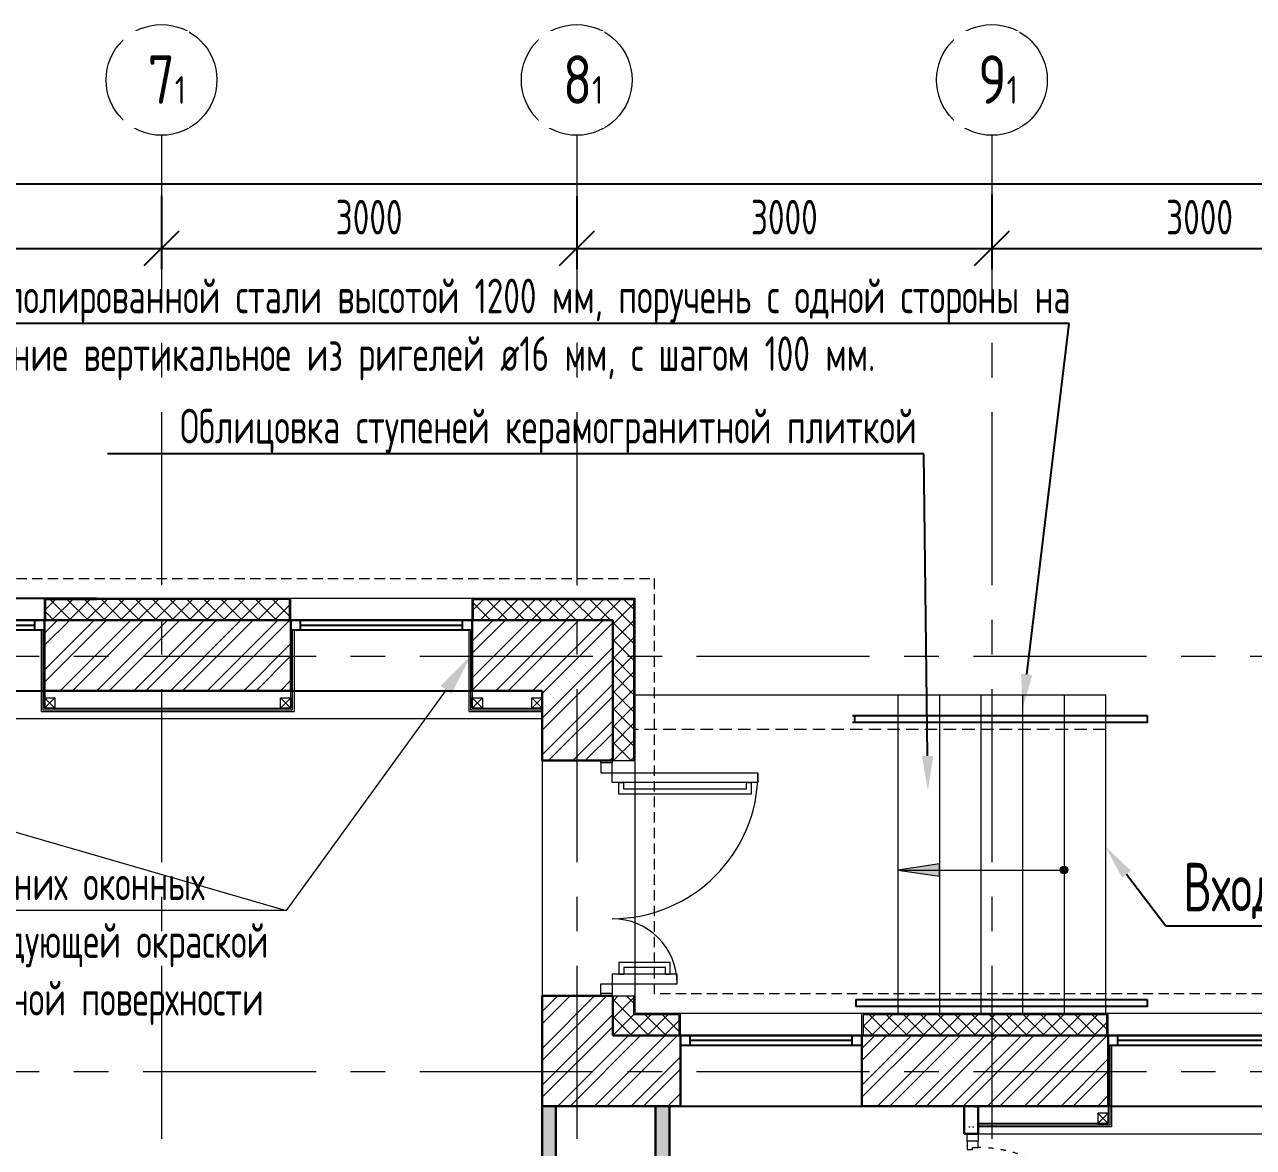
# Model space of a CAD drawing. Header units: millimetres. Extents: x -8689834 to 9419935, y 0 to 233063.
# Drawn here: x -201223 to -192345, y 127052 to 135163 of the extents above; entities that cross this region are included whole.
import ezdxf
from ezdxf import colors
from ezdxf.entities.mleader import LeaderData, LeaderLine
from ezdxf.math import Vec2, Vec3

# ---------------------------------------------------------------- set-up
doc = ezdxf.new("R2010")
doc.units = ezdxf.units.MM
doc.header["$MEASUREMENT"] = 0
for name, pattern in [('ACAD_ISO03W100', [30, 12, -18]), ('ADSK_Штрих_ш3 п1_5', [4.5, 3, -1.5]), ('CENTER', [2, 1.25, -0.25, 0.25, -0.25]), ('DASH', [0.375, 0.25, -0.125])]:
    doc.linetypes.add(name, pattern=pattern)
doc.layers.get('0').update_dxf_attribs({"color": 250, "lineweight": 9})
for name, color, linetype, lineweight in [('АР_Выноски АПР', 7, 'Continuous', 5), ('АР_Двери', 175, 'Continuous', 18), ('АР_Карниз', 22, 'Continuous', 9), ('АР_Лестницы', 250, 'Continuous', 15), ('АР_Лестницы ограждение', 94, 'Continuous', 25), ('АР_Навесной фасад', 190, 'Continuous', 5), ('АР_Оси', 195, 'Continuous', 9), ('АР_Оси размеры', 164, 'Continuous', 9), ('АР_Перегородки газоблок', 165, 'Continuous', 30), ('АР_Перегородки газоблок_Штрих', 165, 'Continuous', 5), ('АР_Перегородки ГКЛ', 215, 'Continuous', 9), ('АР_Подоконники', 163, 'Continuous', 9), ('АР_Сущ Несущая стена', 216, 'Continuous', 30), ('АР_текст новый', 250, 'Continuous', 13), ('АР_тонкая линия', 250, 'Continuous', 0), ('АР_Утеплитель', 154, 'Continuous', 9), ('АР_Штриховка кирпич', 250, 'Continuous', 9)]:
    doc.layers.add(name, color=color, linetype=linetype, lineweight=lineweight)
doc.layers.add('АР_новое окно', color=155, linetype='Continuous')
doc.styles.add('ISOCPEUR', font='isocpeur.ttf', dxfattribs={"width": 0.7})
doc.styles.add('ГОСТ 2.304', font='isocpeur.ttf', dxfattribs={"width": 0.7})
doc.dimstyles.new('СПДС', dxfattribs={"dimscale": 100, "dimtxt": 2.5, "dimasz": 2.5, "dimexe": 1.5, "dimexo": 0, "dimgap": 1, "dimtad": 1, "dimdec": 0, "dimrnd": 1, "dimtxsty": 'ГОСТ 2.304', "dimblk": 'OBLIQUE', "dimcen": 2.5, "dimdle": 1.5, "dimadec": 0, "dimazin": 2, "dimtfac": 0.75, "dimtdec": 0, "dimtmove": 1, "dimatfit": 3, "dimfxl": 1, "dimtolj": 1, "dimarcsym": 1})
pattern_1 = [(45, (-1195763.57, 164426.86), (-132.58252, 132.58252), []), (45, (-1195675.18, 164426.86), (-132.58252, 132.58252), [])]

# ---------------------------------------------------------------- blocks, each defined once
blk = doc.blocks.new('_Oblique')
at = {"color": 0, "linetype": 'ByBlock', "lineweight": -2}
blk.add_line((-0.5, -0.5), (0.5, 0.5), dxfattribs=at)
blk = doc.blocks.new('*D679')
at = {"layer": 'АР_Оси размеры', "color": 0, "lineweight": -2, "ltscale": 100, "transparency": 16777216}
for p, q in [((-200233.9, 133928.7), (-200233.9, 133396.7)), ((-203233.9, 133546.7), (-203233.9, 133696.7)), ((-203383.9, 133546.7), (-200083.9, 133546.7))]:
    blk.add_line(p, q, dxfattribs=at)
at = {"layer": 'АР_Оси размеры', "color": 0, "lineweight": -2, "ltscale": 100, "transparency": 16777216, "xscale": 250, "yscale": 250, "zscale": 250, "rotation": 180}
blk.add_blockref('_Oblique', (-203233.9, 133546.7), dxfattribs=at)
at = {"layer": 'АР_Оси размеры', "color": 0, "lineweight": -2, "ltscale": 100, "transparency": 16777216, "xscale": 250, "yscale": 250, "zscale": 250}
blk.add_blockref('_Oblique', (-200233.9, 133546.7), dxfattribs=at)
at = {"layer": 'АР_Оси размеры', "color": 0, "ltscale": 100, "transparency": 16777216, "insert": (-201733.9, 133771.7), "char_height": 250, "attachment_point": 5, "style": 'ГОСТ 2.304'}
blk.add_mtext('\\A1;3000', dxfattribs=at)
blk = doc.blocks.new('*D680')
at = {"layer": 'АР_Оси размеры', "color": 0, "lineweight": -2, "ltscale": 100, "transparency": 16777216}
for p, q in [((-200233.9, 133928.7), (-200233.9, 133396.7)), ((-197233.9, 133922.9), (-197233.9, 133396.7)), ((-200383.9, 133546.7), (-197083.9, 133546.7))]:
    blk.add_line(p, q, dxfattribs=at)
at = {"layer": 'АР_Оси размеры', "color": 0, "lineweight": -2, "ltscale": 100, "transparency": 16777216, "xscale": 250, "yscale": 250, "zscale": 250, "rotation": 180}
blk.add_blockref('_Oblique', (-200233.9, 133546.7), dxfattribs=at)
at = {"layer": 'АР_Оси размеры', "color": 0, "lineweight": -2, "ltscale": 100, "transparency": 16777216, "xscale": 250, "yscale": 250, "zscale": 250}
blk.add_blockref('_Oblique', (-197233.9, 133546.7), dxfattribs=at)
at = {"layer": 'АР_Оси размеры', "color": 0, "ltscale": 100, "transparency": 16777216, "insert": (-198733.9, 133771.7), "char_height": 250, "attachment_point": 5, "style": 'ГОСТ 2.304'}
blk.add_mtext('\\A1;3000', dxfattribs=at)
blk = doc.blocks.new('*D681')
at = {"layer": 'АР_Оси размеры', "color": 0, "lineweight": -2, "ltscale": 100, "transparency": 16777216}
for p, q in [((-197233.9, 133922.9), (-197233.9, 133396.7)), ((-194233.9, 133934.5), (-194233.9, 133396.7)), ((-197383.9, 133546.7), (-194083.9, 133546.7))]:
    blk.add_line(p, q, dxfattribs=at)
at = {"layer": 'АР_Оси размеры', "color": 0, "lineweight": -2, "ltscale": 100, "transparency": 16777216, "xscale": 250, "yscale": 250, "zscale": 250, "rotation": 180}
blk.add_blockref('_Oblique', (-197233.9, 133546.7), dxfattribs=at)
at = {"layer": 'АР_Оси размеры', "color": 0, "lineweight": -2, "ltscale": 100, "transparency": 16777216, "xscale": 250, "yscale": 250, "zscale": 250}
blk.add_blockref('_Oblique', (-194233.9, 133546.7), dxfattribs=at)
at = {"layer": 'АР_Оси размеры', "color": 0, "ltscale": 100, "transparency": 16777216, "insert": (-195733.9, 133771.7), "char_height": 250, "attachment_point": 5, "style": 'ГОСТ 2.304'}
blk.add_mtext('\\A1;3000', dxfattribs=at)
blk = doc.blocks.new('*D682')
at = {"layer": 'АР_Оси размеры', "color": 0, "lineweight": -2, "ltscale": 100, "transparency": 16777216}
for p, q in [((-194233.9, 133934.5), (-194233.9, 133396.7)), ((-191233.9, 133888.2), (-191233.9, 133396.7)), ((-194383.9, 133546.7), (-191083.9, 133546.7))]:
    blk.add_line(p, q, dxfattribs=at)
at = {"layer": 'АР_Оси размеры', "color": 0, "lineweight": -2, "ltscale": 100, "transparency": 16777216, "xscale": 250, "yscale": 250, "zscale": 250, "rotation": 180}
blk.add_blockref('_Oblique', (-194233.9, 133546.7), dxfattribs=at)
at = {"layer": 'АР_Оси размеры', "color": 0, "lineweight": -2, "ltscale": 100, "transparency": 16777216, "xscale": 250, "yscale": 250, "zscale": 250}
blk.add_blockref('_Oblique', (-191233.9, 133546.7), dxfattribs=at)
at = {"layer": 'АР_Оси размеры', "color": 0, "ltscale": 100, "transparency": 16777216, "insert": (-192733.9, 133771.7), "char_height": 250, "attachment_point": 5, "style": 'ГОСТ 2.304'}
blk.add_mtext('\\A1;3000', dxfattribs=at)
blk = doc.blocks.new('*U757')
for points in [[(0, 0), (0, -80), (55, -80), (55, 0), (0, 0)], [(55, -80), (55, 0), (115, 0), (115, -40), (100, -40), (100, -80), (55, -80)], [(1075, -80), (1075, 0), (1015, 0), (1015, -40), (1030, -40), (1030, -80), (1075, -80)], [(1130, 0), (1130, -80), (1075, -80), (1075, 0), (1130, 0)]]:
    blk.add_lwpolyline(points)
blk.add_lwpolyline([(100, -80), (100, -1010), (140, -1010), (140, -80)], close=True)
at = {"linetype": 'ACAD_ISO03W100', "ltscale": 3}
blk.add_arc((100, -80), 930, 270, 0, dxfattribs=at)
blk = doc.blocks.new('*U24')
h = blk.add_hatch(color=256)
h.dxf.hatch_style = 1
edge = h.paths.add_edge_path()
edge.add_arc((0, 0), 27.6, 359.64, 719.64)
h = blk.add_hatch(color=256)
h.dxf.hatch_style = 1
h.paths.add_polyline_path([(900, -44.3), (900, 44.3), (1200, 0)])
blk.add_line((1200, 0), (0, 0))
blk.add_lwpolyline([(900, 44.3), (900, -44.3), (1200, 0), (900, 44.3)])
blk.add_circle((0, 0), 27.6)
blk = doc.blocks.new('*U155')
at = {"layer": 'АР_новое окно', "lineweight": 20}
for p, q in [((0, 1310), (-70, 1310)), ((0, 0), (-70, 0))]:
    blk.add_line(p, q, dxfattribs=at)
at = {"layer": 'АР_новое окно'}
for p, q in [((-70, 1310), (-70, 0)), ((-70, 0), (-70, 1310)), ((0, 1310), (0, 0)), ((0, 1240), (-70, 1240)), ((-35, 1240), (-35, 70)), ((0, 70), (-70, 70))]:
    blk.add_line(p, q, dxfattribs=at)
blk = doc.blocks.new('*D421')
at = {"layer": 'АР_Оси размеры', "color": 0, "lineweight": -2, "ltscale": 100, "transparency": 16777216}
for p, q in [((-218233.9, 134013.2), (-218233.9, 134163.2)), ((-154723.9, 134013.2), (-154723.9, 134163.2)), ((-218383.9, 134013.2), (-154573.9, 134013.2))]:
    blk.add_line(p, q, dxfattribs=at)
at = {"layer": 'АР_Оси размеры', "color": 0, "lineweight": -2, "ltscale": 100, "transparency": 16777216, "xscale": 250, "yscale": 250, "zscale": 250, "rotation": 180}
blk.add_blockref('_Oblique', (-218233.9, 134013.2), dxfattribs=at)
at = {"layer": 'АР_Оси размеры', "color": 0, "lineweight": -2, "ltscale": 100, "transparency": 16777216, "xscale": 250, "yscale": 250, "zscale": 250}
blk.add_blockref('_Oblique', (-154723.9, 134013.2), dxfattribs=at)
at = {"layer": 'АР_Оси размеры', "color": 0, "ltscale": 100, "transparency": 16777216, "insert": (-186478.9, 134238.2), "char_height": 250, "attachment_point": 5, "style": 'ГОСТ 2.304'}
blk.add_mtext('\\A1;63510', dxfattribs=at)
blk = doc.blocks.new('1700-2')
for points in [[(80, 1600), (0, 1600), (0, 1583), (80, 1583), (80, 1600)], [(0, 1583), (80, 1583), (80, 1513), (50, 1513), (50, 1513), (0, 1513), (0, 1583)], [(-385.9, 1443.1), (-420.9, 1443.1), (-420.9, 1358.3), (-50, 1358.3), (-50, 1443.1), (-85, 1443.1)], [(-385.9, 1443.1), (-385.9, 1393.3), (-85, 1393.3), (-85, 1443.1)], [(-969.5, 56.9), (-1004.5, 56.9), (-1004.5, 141.7), (-50, 141.7), (-50, 56.9), (-85, 56.9)], [(-969.5, 56.9), (-969.5, 106.7), (-85, 106.7), (-85, 56.9)], [(0, -83), (80, -83), (80, -13), (50, -13), (50, -13), (0, -13), (0, -83)], [(80, -100), (0, -100), (0, -83), (80, -83), (80, -100)]]:
    blk.add_lwpolyline(points)
for points in [[(-471.3, 1443.1), (0, 1443.1), (0, 1513), (-471.3, 1513)], [(0, -13), (-1054.7, -13), (-1054.7, 56.9), (0, 56.9)]]:
    blk.add_lwpolyline(points, close=True)
for centre, radius, start, end in [((0, 1513), 471.3, 180, 270), ((0, -13), 1054.7, 90, 180)]:
    blk.add_arc(centre, radius, start, end)
blk = doc.blocks.new('A$Ce02d65bd')
at = {"ltscale": 100}
for points in [[(0, 0), (0, 75), (75, 75), (75, 0), (0, 0)], [(0, 0), (75, 75)], [(0, 75), (75, 0)]]:
    blk.add_lwpolyline(points, dxfattribs=at)

msp = doc.modelspace()

# ---------------------------------------------------------------- hatches: boundary and pattern name
at = {"layer": 'АР_Перегородки газоблок_Штрих', "ltscale": 100}
h = msp.add_hatch(dxfattribs=at)
h.set_pattern_fill('AR-CONC', color=256, scale=30)
h.set_pattern_definition([(50, (0, 0), (215.17805, -18.82564), [22.5, -247.5]), (355, (0, 0), (-41.6254, 225.65764), [18, -198]), (100.45144, (17.93, -1.57), (173.55265, 206.832), [19.12206, -210.34263]), (46.1842, (0, 60), (320.1724, -49.65578), [33.75, -371.25]), (96.63564, (26.68, 55.86), (280.3986, 292.2356), [28.6831, -315.51413]), (351.18416, (0, 60), (280.3986, 292.2356), [27, -297]), (21, (30, 45), (179.07212, -120.78567), [22.5, -247.5]), (326, (30, 45), (72.9946, 217.54501), [18, -198]), (71.45144, (44.92, 34.93), (252.06671, 96.75935), [19.12206, -210.34263]), (37.5, (0, 0), (3.647957, 99.868156), [0, -195.6, 0, -201, 0, -198.75]), (7.5, (0, 0), (78.92086, 118.323514), [0, -114.6, 0, -191.1, 0, -75.75]), (327.5, (-66.9, 0), (160.14673, -6.766462), [0, -75, 0, -234, 0, -310.5]), (317.5, (-96.9, 0), (174.95585, 30.031495), [0, -97.5, 0, -155.4, 0, -220.5])])
edge = h.paths.add_edge_path()
edge.add_line((-197233.915, 124428.397), (-197383.915, 124428.397))
edge.add_line((-197383.915, 124428.397), (-197383.915, 124600.682))
edge.add_line((-197383.915, 124600.682), (-197483.915, 124600.682))
edge.add_line((-197483.915, 124600.682), (-197483.915, 121099.141))
edge.add_arc((-197538.809, 121433.328), 338.665, 279.3281592, 301.0924837)
edge.add_line((-197363.915, 121143.317), (-197363.915, 122020.317))
edge.add_line((-197363.915, 122020.317), (-197363.915, 122020.317))
edge.add_line((-197363.915, 122020.317), (-197233.915, 122020.317))
edge.add_line((-197233.915, 122020.317), (-197233.915, 122140.317))
edge.add_line((-197233.915, 122140.317), (-197364.149, 122140.317))
edge.add_line((-197364.149, 122140.317), (-197364.115, 122140.706))
edge.add_line((-197364.115, 122140.706), (-197364.115, 123640.706))
edge.add_line((-197364.115, 123640.706), (-197233.915, 123640.706))
edge.add_line((-197233.915, 123640.706), (-197233.915, 123750.706))
edge.add_line((-197233.915, 123750.706), (-197383.915, 123750.706))
edge.add_line((-197383.915, 123750.706), (-197383.915, 124428.397))
edge.add_line((-197383.915, 124428.397), (-197233.915, 124428.397))
h.paths.add_polyline_path([(-196563.908, 124600.682), (-196663.908, 124600.682), (-196663.908, 124428.397), (-197233.915, 124428.397), (-196663.907, 124428.397), (-196663.906, 123750.706), (-197233.915, 123750.706), (-197233.915, 123640.706), (-196764.115, 123640.706), (-196663.905, 123640.706), (-196663.901, 122140.318), (-196563.901, 122140.318)])
h.paths.add_polyline_path([(-196563.915, 127350.682), (-196663.915, 127350.682), (-196663.908, 124600.682), (-196563.908, 124600.682)])
h.paths.add_polyline_path([(-197383.915, 127350.682), (-197483.915, 127350.682), (-197483.915, 124600.682), (-197383.915, 124600.682)])
h = msp.add_hatch(dxfattribs=at)
h.set_pattern_fill('AR-CONC', color=256, scale=30)
h.set_pattern_definition([(50, (-20, 0), (215.17805, -18.82564), [22.5, -247.5]), (355, (-20, 0), (-41.6254, 225.65764), [18, -198]), (100.45144, (-2.07, -1.57), (173.55265, 206.832), [19.12206, -210.34263]), (46.1842, (-20, 60), (320.1724, -49.65578), [33.75, -371.25]), (96.63564, (6.68, 55.86), (280.3986, 292.2356), [28.6831, -315.51413]), (351.18416, (-20, 60), (280.3986, 292.2356), [27, -297]), (21, (10, 45), (179.07212, -120.78567), [22.5, -247.5]), (326, (10, 45), (72.9946, 217.54501), [18, -198]), (71.45144, (24.92, 34.93), (252.06671, 96.75935), [19.12206, -210.34263]), (37.5, (-20, 0), (3.647957, 99.868156), [0, -195.6, 0, -201, 0, -198.75]), (7.5, (-20, 0), (78.92086, 118.323514), [0, -114.6, 0, -191.1, 0, -75.75]), (327.5, (-86.9, 0), (160.14673, -6.766462), [0, -75, 0, -234, 0, -310.5]), (317.5, (-116.9, 0), (174.95585, 30.031495), [0, -97.5, 0, -155.4, 0, -220.5])])
h.paths.add_polyline_path([(-194333.912, 127350.682), (-194453.912, 127350.682), (-194453.91, 127150.817), (-194333.91, 127150.817)])
at = {"layer": 'АР_Утеплитель', "ltscale": 100}
h = msp.add_hatch(dxfattribs=at)
h.set_pattern_fill('ANSI37', color=256, scale=700)
h.set_pattern_definition([(45, (-1177603.89, 166752.83), (-61.871843, 61.871843), []), (135, (-1177603.89, 166752.83), (-61.871843, -61.871843), [])])
h.paths.add_polyline_path([(-201004.669, 130860.682), (-201004.669, 131010.682), (-201068.915, 131010.682), (-201068.915, 130860.682)])
h.paths.add_polyline_path([(-201004.669, 131010.682), (-201004.669, 130860.682), (-199308.915, 130860.682), (-199308.915, 131010.682)])
h = msp.add_hatch(dxfattribs=at)
h.set_pattern_fill('ANSI37', color=256, scale=700)
h.set_pattern_definition([(45, (-1174788.89, 163752.83), (-61.871843, 61.871843), []), (135, (-1174788.89, 163752.83), (-61.871843, -61.871843), [])])
h.paths.add_polyline_path([(-196823.915, 128145.858), (-196973.915, 128145.858), (-196973.915, 127860.682), (-196493.915, 127860.682), (-196493.915, 128010.682), (-196823.915, 128010.682)])
h.paths.add_polyline_path([(-196973.915, 129845.858), (-196823.915, 129845.858), (-196823.915, 131010.682), (-197978.915, 131010.682), (-197978.915, 130860.682), (-196973.915, 130860.682)])
h = msp.add_hatch(dxfattribs=at)
h.set_pattern_fill('ANSI37', color=256, scale=700)
h.set_pattern_definition([(45, (-1171683.89, 163752.83), (-61.871843, 61.871843), []), (135, (-1171683.89, 163752.83), (-61.871843, -61.871843), [])])
h.paths.add_polyline_path([(-193403.915, 127860.682), (-195163.915, 127860.682), (-195163.915, 128010.682), (-193403.915, 128010.682)])
at = {"layer": 'АР_Штриховка кирпич', "ltscale": 100}
h = msp.add_hatch(dxfattribs=at)
h.set_pattern_fill('ANSI32', color=256, scale=500)
h.set_pattern_definition([(45, (-1199358.57, 167426.86), (-132.58252, 132.58252), []), (45, (-1199270.18, 167426.86), (-132.58252, 132.58252), [])])
h.paths.add_polyline_path([(-199298.915, 130860.682), (-201078.915, 130860.682), (-201078.915, 130350.682), (-199298.915, 130350.682)])
h = msp.add_hatch(dxfattribs=at)
h.set_pattern_fill('ANSI32', color=256, scale=500)
h.set_pattern_definition(pattern_1)
h.paths.add_polyline_path([(-196973.915, 130860.682), (-196973.915, 130339.606), (-196973.915, 129845.858), (-197483.915, 129845.858), (-197483.915, 130350.682), (-197988.915, 130350.682), (-197988.915, 130860.682)])
h = msp.add_hatch(dxfattribs=at)
h.set_pattern_fill('ANSI32', color=256, scale=500)
h.set_pattern_definition(pattern_1)
h.paths.add_polyline_path([(-196483.915, 127860.682), (-196973.915, 127860.682), (-196973.915, 128145.858), (-197483.915, 128145.858), (-197483.915, 127350.682), (-196483.915, 127350.682)])
h = msp.add_hatch(dxfattribs=at)
h.set_pattern_fill('ANSI32', color=256, scale=500)
h.set_pattern_definition([(45, (-1193453.57, 164426.86), (-132.58252, 132.58252), []), (45, (-1193365.18, 164426.86), (-132.58252, 132.58252), [])])
h.paths.add_polyline_path([(-193393.915, 127860.682), (-195173.915, 127860.682), (-195173.915, 127350.682), (-193393.915, 127350.682)])

# ---------------------------------------------------------------- linework, layer by layer
at = {"layer": 'АР_Карниз', "linetype": 'DASH', "ltscale": 300}
for p, q in [((-206793.915, 131160.682), (-196673.915, 131160.682)), ((-196673.915, 131160.682), (-196673.915, 128160.682))]:
    msp.add_line(p, q, dxfattribs=at)
msp.add_lwpolyline([(-157673.915, 118040.682), (-154163.915, 118040.682), (-154163.915, 128160.682), (-177963.915, 128160.682), (-177963.915, 131670.274), (-188793.915, 131670.754), (-188793.915, 128160.682), (-196673.915, 128160.682)], dxfattribs=at)
at = {"layer": 'АР_Лестницы', "ltscale": 100}
for p, q in [((-194912.915, 130320.682), (-194912.915, 128020.682)), ((-194612.915, 130320.682, 0), (-194612.915, 128020.682)), ((-194312.915, 130320.682, 0), (-194312.915, 128020.682)), ((-194012.915, 130320.682, 0), (-194012.915, 128020.682)), ((-193712.915, 130320.682, 0), (-193712.915, 128020.682)), ((-193412.915, 130070.682, 0), (-193412.915, 128020.682, 0))]:
    msp.add_line(p, q, dxfattribs=at)
at = {"layer": 'АР_Лестницы', "ltscale": 100, "elevation": 0}
for points in [[(-196813.911, 130320.682), (-193413.395, 130320.682)], [(-193413.395, 130320.682), (-193413.395, 130070.682)]]:
    msp.add_lwpolyline(points, dxfattribs=at)
at = {"layer": 'АР_Лестницы', "linetype": 'ADSK_Штрих_ш3 п1_5', "ltscale": 30, "elevation": 0}
msp.add_lwpolyline([(-193413.395, 130070.682), (-196813.911, 130070.682)], dxfattribs=at)
at = {"layer": 'АР_Лестницы ограждение', "color": 18, "ltscale": 100, "true_color": 0x000000}
for p, q in [((-195227.322, 130170.784), (-195227.322, 130120.784)), ((-195216.272, 128120.682), (-195216.272, 128070.682))]:
    msp.add_line(p, q, dxfattribs=at)
for points in [[(-193112.915, 130170.784), (-193112.915, 130120.784), (-195242.322, 130120.784)], [(-195242.322, 130170.784), (-193112.915, 130170.784)], [(-193113.04, 128120.682), (-193113.04, 128070.682), (-195216.272, 128070.682)], [(-195216.272, 128120.682), (-193113.04, 128120.682)]]:
    msp.add_lwpolyline(points, dxfattribs=at)
at = {"layer": 'АР_Навесной фасад', "ltscale": 100}
for p, q in [((-200764.669, 131020.682), (-196813.915, 131020.682)), ((-196823.915, 131010.682), (-196823.915, 129845.858)), ((-196813.915, 131020.682), (-196813.915, 129845.858)), ((-196823.915, 128145.858), (-196823.915, 128010.682)), ((-196813.915, 128145.858), (-196813.915, 128020.682)), ((-196813.915, 128020.682), (-188653.915, 128020.682))]:
    msp.add_line(p, q, dxfattribs=at)
for points in [[(-201078.915, 130860.682), (-201078.915, 131020.682)], [(-201068.915, 130860.682), (-201068.915, 131010.682), (-200701.112, 131010.682)], [(-199308.915, 130860.682), (-199308.915, 131010.682), (-200764.669, 131010.682)], [(-199298.915, 130860.682), (-199298.915, 131020.682)], [(-197988.915, 130860.682), (-197988.915, 131020.682)], [(-197978.915, 130860.682), (-197978.915, 131010.682), (-196823.915, 131010.682)], [(-196973.915, 129845.858), (-196813.915, 129845.858)], [(-196973.915, 128145.858), (-196813.915, 128145.858)], [(-196493.915, 127860.682), (-196493.915, 128010.682), (-196823.915, 128010.682)], [(-196483.915, 127860.682), (-196483.915, 128020.682)], [(-195173.915, 127860.682), (-195173.915, 128020.682)], [(-193403.915, 127860.682), (-193403.915, 128010.682), (-195163.915, 128010.682), (-195163.915, 127860.682)], [(-193393.915, 127860.682), (-193393.915, 128020.682)]]:
    msp.add_lwpolyline(points, dxfattribs=at)
at = {"layer": 'АР_новое окно'}
for p, q in [((-202388.915, 131020.682), (-200701.112, 131020.682)), ((-202388.915, 130350.682), (-201078.915, 130350.682)), ((-199298.915, 130350.682), (-197988.915, 130350.682)), ((-196483.915, 127350.682), (-195173.915, 127350.682)), ((-193393.915, 127350.682), (-192083.915, 127350.682))]:
    msp.add_line(p, q, dxfattribs=at)
at = {"layer": 'АР_Оси', "linetype": 'CENTER', "ltscale": 1000}
for p, q in [((-200233.915, 134363.151), (-200233.915, 78630.803)), ((-197233.915, 134363.151), (-197233.915, 78630.803)), ((-194233.915, 134363.151), (-194233.915, 78630.803)), ((-224367.609, 130600.682), (-141189.207, 130600.682)), ((-224367.609, 127600.682), (-141189.207, 127600.682))]:
    msp.add_line(p, q, dxfattribs=at)
at = {"layer": 'АР_Оси', "ltscale": 0.5}
for centre in [(-200233.915, 134763.151), (-197233.915, 134763.151), (-194233.915, 134763.151)]:
    msp.add_circle(centre, 400, dxfattribs=at)
at = {"layer": 'АР_Перегородки газоблок', "ltscale": 100}
for points in [[(-197483.915, 118520.664), (-197483.915, 127350.682)], [(-197383.915, 127350.682), (-197383.915, 126452.044)], [(-197383.915, 127350.682), (-197383.915, 124279)], [(-196663.908, 124295.563), (-196663.915, 127350.682)], [(-196563.901, 122120.318), (-196563.915, 127350.683)], [(-194433.915, 127350.682), (-194433.91, 127150.822)], [(-194333.926, 127350.682), (-194333.91, 127150.813)], [(-194333.91, 127150.813), (-194433.91, 127150.822)]]:
    msp.add_lwpolyline(points, dxfattribs=at)
at = {"layer": 'АР_Перегородки ГКЛ', "ltscale": 500}
for points in [[(-201103.915, 130790.682), (-201103.915, 130199.952), (-199273.915, 130199.952), (-199273.915, 130790.682)], [(-201091.415, 130790.682), (-201091.415, 130212.452), (-199286.415, 130212.452), (-199286.415, 130790.682)], [(-201078.915, 130860.682), (-201078.915, 130224.952), (-199298.915, 130224.952), (-199298.915, 130602.803)], [(-198013.915, 130790.682), (-198013.915, 130199.952), (-197483.915, 130199.952)], [(-198001.415, 130790.682), (-198001.415, 130212.452), (-197483.915, 130212.452)], [(-197988.915, 130860.682), (-197988.915, 130224.952), (-197483.915, 130224.952)], [(-193381.415, 127790.682), (-193381.415, 127212.452), (-194333.915, 127212.452)], [(-193368.915, 127790.682), (-193368.915, 127199.952), (-194333.914, 127199.952)], [(-193393.915, 127691.192), (-193393.915, 127224.952), (-194333.916, 127224.952)]]:
    msp.add_lwpolyline(points, dxfattribs=at)
at = {"layer": 'АР_Подоконники', "ltscale": 100}
for p, q in [((-205983.915, 130150.682), (-197483.915, 130150.682)), ((-194333.91, 127150.864), (-188852.077, 127150.682))]:
    msp.add_line(p, q, dxfattribs=at)
at = {"layer": 'АР_Сущ Несущая стена', "ltscale": 100}
for p, q in [((-201078.915, 130860.682), (-199298.915, 130860.682)), ((-201078.915, 130860.682), (-201078.915, 130350.682)), ((-201078.915, 130860.682), (-201078.915, 130860.682)), ((-201078.915, 130860.682), (-201078.915, 130860.682)), ((-201078.915, 130853.641), (-201078.915, 130224.952)), ((-199298.915, 130860.682), (-199298.915, 130350.682)), ((-199298.915, 130860.682), (-199298.915, 130860.682)), ((-199298.915, 130860.682), (-199298.915, 130860.682)), ((-197988.915, 130860.682), (-196973.915, 130860.682)), ((-197988.915, 130860.682), (-197988.915, 130350.682)), ((-197988.915, 130860.682), (-197988.915, 130860.682)), ((-197988.915, 130860.682), (-197988.915, 130860.682)), ((-196973.915, 130860.682), (-196973.915, 129845.858)), ((-201078.915, 130350.682), (-199298.915, 130350.682)), ((-197988.915, 130350.682), (-197483.915, 130350.682)), ((-197483.915, 130350.682), (-197483.915, 129845.858)), ((-197483.915, 129845.858), (-196973.915, 129845.858)), ((-197483.915, 128145.858), (-197483.915, 127350.682)), ((-197483.915, 128145.858), (-196973.915, 128145.858)), ((-196973.915, 128145.858), (-196973.915, 127860.682)), ((-196973.915, 127860.682), (-196483.915, 127860.682)), ((-196483.915, 127741.769), (-196483.915, 127860.682)), ((-195173.915, 127860.682), (-193393.915, 127860.682)), ((-195173.915, 127741.769), (-195173.915, 127860.682)), ((-193393.915, 127741.769), (-193393.915, 127860.682)), ((-193393.915, 127790.682), (-193393.915, 127350.682)), ((-196483.915, 127741.769), (-196483.915, 127350.682)), ((-196483.915, 127741.769), (-196483.915, 127741.769)), ((-195173.915, 127741.769), (-195173.915, 127350.682)), ((-195173.915, 127741.769), (-195173.915, 127741.769)), ((-193393.915, 127741.769), (-193393.915, 127741.769)), ((-197483.915, 127350.682), (-196483.915, 127350.682)), ((-195173.915, 127350.682), (-193393.915, 127350.682))]:
    msp.add_line(p, q, dxfattribs=at)
at = {"layer": 'АР_тонкая линия', "color": 18, "ltscale": 100, "true_color": 0x000000}
for points in [[(-197483.915, 129845.858), (-197483.915, 128145.858)], [(-196813.915, 129845.858), (-196813.915, 128145.858)]]:
    msp.add_lwpolyline(points, dxfattribs=at)

# ---------------------------------------------------------------- block references
at = {"layer": 'АР_Двери', "lineweight": 30, "ltscale": 100, "rotation": 180}
msp.add_blockref('1700-2', (-196978.814, 129745.858), dxfattribs=at)
at = {"layer": 'АР_Двери', "rotation": 90.00000000000001}
msp.add_blockref('*U757', (-194413.914, 126020.815), dxfattribs=at)
at = {"layer": 'АР_Лестницы', "ltscale": 100, "rotation": 180}
msp.add_blockref('*U24', (-193712.915, 129055.858), dxfattribs=at)
at = {"layer": 'АР_новое окно', "xscale": -1, "rotation": 90}
for p in [(-201078.915, 130790.682), (-197988.915, 130790.682), (-195173.915, 127790.682), (-192083.915, 127790.682)]:
    msp.add_blockref('*U155', p, dxfattribs=at)
at = {"layer": 'АР_Перегородки ГКЛ', "ltscale": 500}
for p in [(-201078.915, 130224.952), (-199373.915, 130224.952), (-197988.915, 130224.952), (-197558.619, 130224.952)]:
    msp.add_blockref('A$Ce02d65bd', p, dxfattribs=at)
at = {"layer": 'АР_Перегородки ГКЛ', "ltscale": 500, "xscale": -1}
msp.add_blockref('A$Ce02d65bd', (-193393.915, 127224.952), dxfattribs=at)

# ---------------------------------------------------------------- dimensions: what is measured, and where the dimension line sits
at = {"layer": 'АР_Оси размеры', "ltscale": 100}
for base, p1, p2, picture, middle in [((-200233.915, 133546.651), (-203233.915, 133546.651), (-200233.915, 133928.685), '*D679', (-201733.915, 133771.651)), ((-197233.915, 133546.651), (-200233.915, 133928.685), (-197233.915, 133922.936), '*D680', (-198733.915, 133771.651)), ((-194233.915, 133546.651), (-197233.915, 133922.936), (-194233.915, 133934.505), '*D681', (-195733.915, 133771.651)), ((-191233.915, 133546.651), (-194233.915, 133934.505), (-191233.915, 133888.23), '*D682', (-192733.915, 133771.651))]:
    dim = msp.add_linear_dim(base=base, p1=p1, p2=p2, dimstyle='СПДС', dxfattribs=at)
    dim.commit()
    dim.dimension.update_dxf_attribs({"geometry": picture, "text_midpoint": middle})

# ---------------------------------------------------------------- leaders
at = {"layer": 'АР_Выноски АПР'}
ml = msp.add_multileader_mtext('Standard', dxfattribs=at)
ml.set_content('\\A1;Замена ограждения из нержавеющей полированной стали высотой 1200 мм, поручень с одной стороны на высоте 900 и 500мм,  ø50мм. Заполнение вертикальное из ригелей ø16 мм, с шагом 100 мм. ', color=256, style='ISOCPEUR')
ml.set_leader_properties()
ml.build(insert=Vec2(0, 0))
ml.multileader.update_dxf_attribs({"text_left_attachment_type": 6, "text_right_attachment_type": 6, "dogleg_length": 100, "arrow_head_size": 250})
ctx = ml.context
ctx.base_point, ctx.char_height, ctx.arrow_head_size, ctx.landing_gap_size, ctx.plane_origin = Vec3(-205620.5, 133002.614), 250, 250, 25, Vec3(-205599.438, 130397.905)
ctx.left_attachment, ctx.right_attachment = 6, 6
notes = []
notes.append((ctx, [(0, (1, 1, 0), (-193675.5, 133002.614), (-1, 0), 100, [(1, [(-194012.915, 130220.682)], 0, [])])]))
ctx.mtext.insert, ctx.mtext.width, ctx.mtext.defined_height, ctx.mtext.flow_direction = Vec3(-205595.5, 133327.614), 12334.31673, 1956.15, 5
ml = msp.add_multileader_mtext('Standard', dxfattribs=at)
ml.set_content('Облицовка ступеней керамогранитной плиткой ', color=256, style='ISOCPEUR')
ml.set_leader_properties()
ml.build(insert=Vec2(0, 0))
ml.multileader.update_dxf_attribs({"text_left_attachment_type": 6, "text_right_attachment_type": 6, "dogleg_length": 100, "arrow_head_size": 250})
ctx = ml.context
ctx.base_point, ctx.char_height, ctx.arrow_head_size, ctx.landing_gap_size, ctx.plane_origin = Vec3(-200125, 132062.076), 250, 250, 25, Vec3(-193966.751, 131465.588)
ctx.left_attachment, ctx.right_attachment = 6, 6
notes.append((ctx, [(1, (1, 1, 0), (-194725, 132062.076), (-1, 0), 100, [(0, [(-194696, 129629.5)], 0, [])])]))
ctx.mtext.insert, ctx.mtext.width, ctx.mtext.flow_direction = Vec3(-200100, 132387.076), 7636, 5
ml = msp.add_multileader_mtext('Standard', dxfattribs=at)
ml.set_content('Входная группа №6', color=256, style='ISOCPEUR')
ml.set_leader_properties()
ml.build(insert=Vec2(0, 0))
ml.multileader.update_dxf_attribs({"text_left_attachment_type": 6, "text_right_attachment_type": 6, "dogleg_length": 100, "arrow_head_size": 250})
ctx = ml.context
ctx.base_point, ctx.char_height, ctx.arrow_head_size, ctx.landing_gap_size, ctx.plane_origin = Vec3(-192876.552, 128652.501), 350, 250, 25, Vec3(-186936.201, 139700.429)
ctx.left_attachment, ctx.right_attachment = 6, 6
notes.append((ctx, [(0, (1, 1, 0), (-192976.552, 128652.501), (1, 0), 100, [(2, [(-193412.915, 129223.754)], 0, [])])]))
ctx.mtext.insert, ctx.mtext.width, ctx.mtext.defined_height, ctx.mtext.flow_direction = Vec3(-192851.552, 129107.501), 4200.76545, 12.17, 5
at = {"layer": 'АР_текст новый'}
ml = msp.add_multileader_mtext('Standard', dxfattribs=at)
ml.set_content('Замена внутренних оконных \\Pоткосов с последующей окраской\\Pпо подготовленной поверхности', color=256, style='ISOCPEUR')
ml.set_leader_properties(color=256, linetype='ByLayer', lineweight=-1)
ml.build(insert=Vec2(0, 0))
ml.multileader.update_dxf_attribs({"text_left_attachment_type": 6, "text_right_attachment_type": 6, "dogleg_length": 6.468, "arrow_head_size": 300})
ctx = ml.context
ctx.base_point, ctx.char_height, ctx.arrow_head_size, ctx.landing_gap_size, ctx.plane_origin = Vec3(-203088.913, 128762.598), 250, 300, 50, Vec3(-203130.293, 128959.921)
ctx.left_attachment, ctx.right_attachment = 6, 6
notes.append((ctx, [(1, (1, 1, 0), (-199333.695, 128762.598), (-1, 0), 6.468, [(1, [(-204193.915, 130600.682), (-205478.915, 130546.226)], 0, []), (2, [(-198001.415, 130600.682)], 0, [])])]))
ctx.mtext.insert, ctx.mtext.line_spacing_style, ctx.mtext.flow_direction = Vec3(-203038.913, 129087.598), 2, 5
for ctx, leaders in notes:
    for number, flags, end, landing, length, lines in leaders:
        leader = LeaderData()
        leader.index, (leader.has_last_leader_line, leader.has_dogleg_vector, leader.attachment_direction) = number, flags
        leader.last_leader_point, leader.dogleg_vector, leader.dogleg_length = Vec3(end), Vec3(landing), length
        for number, points, colour, breaks in lines:
            line = LeaderLine()
            line.index, line.vertices, line.color, line.breaks = number, Vec3.list(points), colors.encode_raw_color(colour), breaks
            leader.lines.append(line)
        ctx.leaders.append(leader)

# ---------------------------------------------------------------- next in the draw order: texts
at = {"layer": 'АР_Оси', "char_height": 350, "width": 123.86708, "attachment_point": 1, "line_spacing_factor": 1.149209, "style": 'ГОСТ 2.304', "bg_fill": 2}
for s, insert in [('{\\W0.8;7\\H0.57143x;1}', (-200333.736, 134940.93)), ('{\\W0.8;8\\H0.57143x;1}', (-197333.736, 134940.93)), ('{\\W0.8;9\\H0.57143x;1}', (-194333.736, 134940.93))]:
    msp.add_mtext(s, dxfattribs=dict(at, insert=insert))

# ---------------------------------------------------------------- next in the draw order: dimensions: what is measured, and where the dimension line sits
at = {"layer": 'АР_Оси размеры', "ltscale": 100}
dim = msp.add_linear_dim(base=(-154723.915, 134013.151), p1=(-218233.915, 134013.151), p2=(-154723.915, 134013.151), dimstyle='СПДС', dxfattribs=at)
dim.commit()
dim.dimension.update_dxf_attribs({"geometry": '*D421', "text_midpoint": (-186478.915, 134238.151)})

doc.saveas('drawing.dxf')
